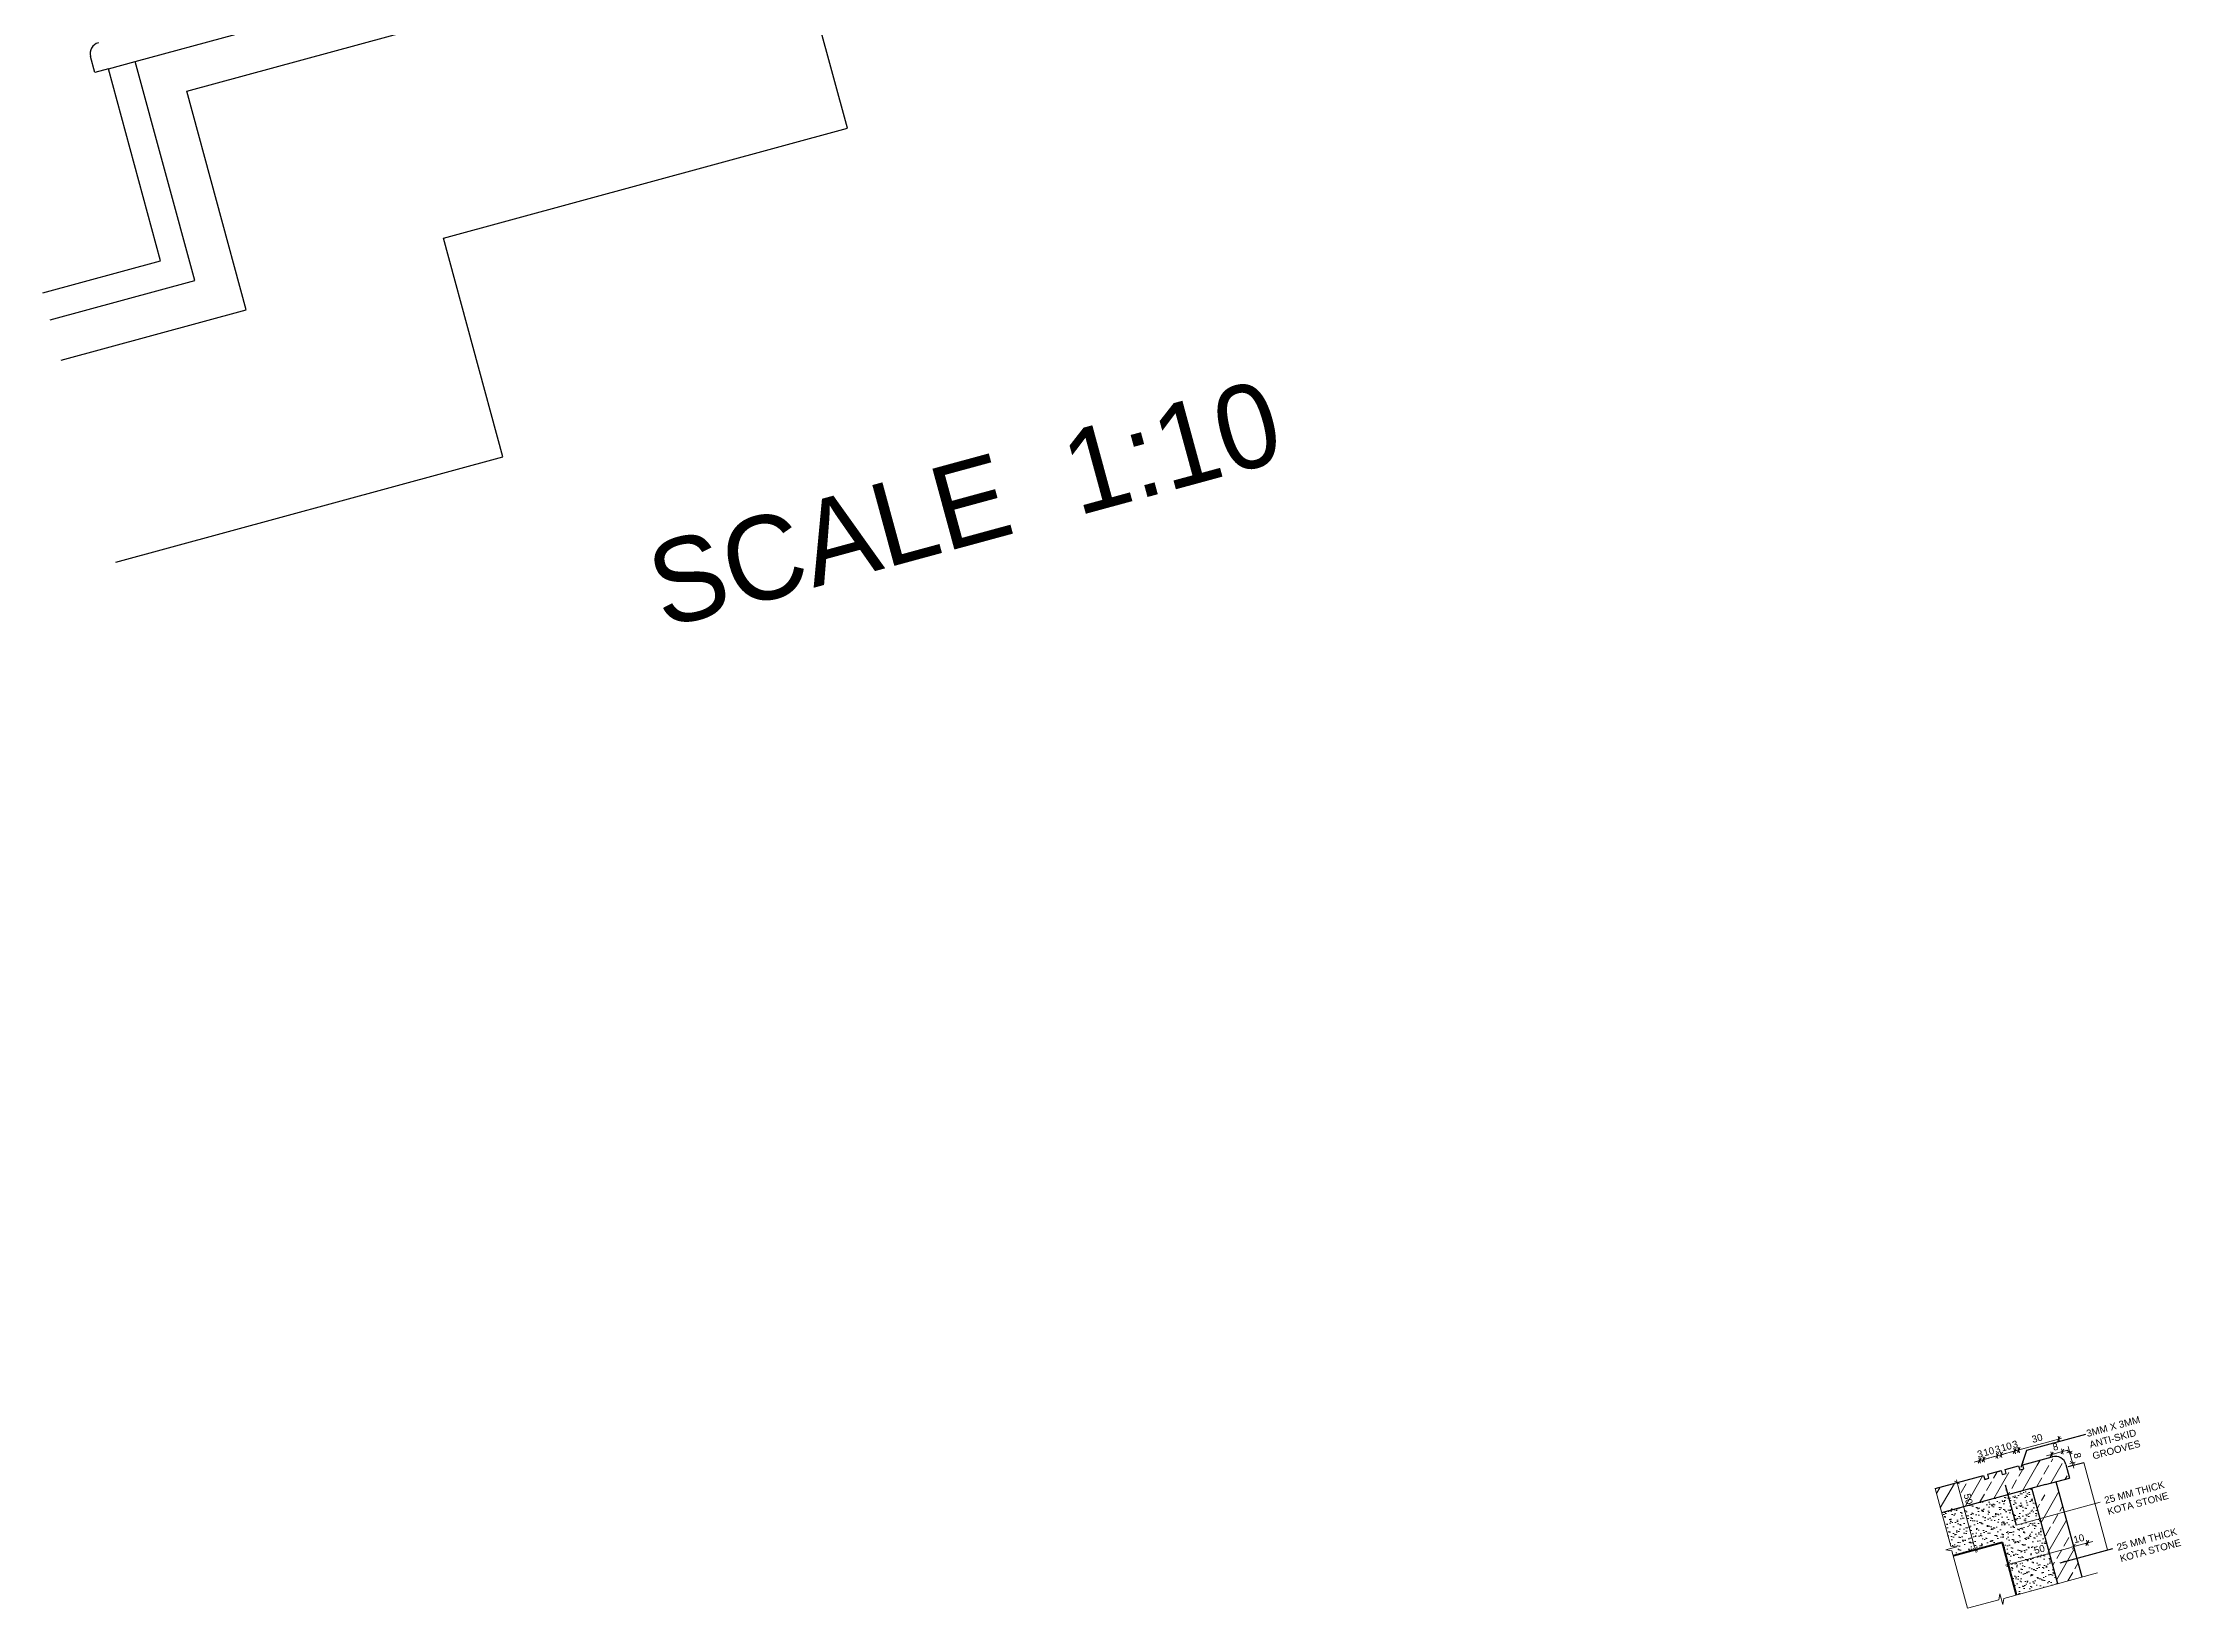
# Model space of a CAD drawing. Header units: millimetres. Extents: x -31731215 to 29997125, y -14487545 to 25622576.
# Drawn here: x 2468311 to 2469844, y -882084 to -880962 of the extents above; entities that cross this region are included whole.
import ezdxf

# ---------------------------------------------------------------- set-up
doc = ezdxf.new("R2010")
doc.units = ezdxf.units.MM
doc.header["$MEASUREMENT"] = 0
doc.linetypes.add('1', pattern=[0])
for name, color, linetype, lineweight in [('ANNOTATION', 193, 'Continuous', 15), ('DIM', 70, 'Continuous', 9), ('HATCH', 8, '1', 18), ('RCC', 1, 'Continuous', 40), ('Text', 11, 'Continuous', 9)]:
    doc.layers.add(name, color=color, linetype=linetype, lineweight=lineweight)
for name, color, linetype in [('ELEVATION 1', 3, 'Continuous'), ('ELEVATION 4', 6, 'Continuous'), ('ELEVATION 5', 7, 'Continuous'), ('ELEVATION 8', 8, 'Continuous'), ('SOLID HATCH 2', 253, 'Continuous')]:
    doc.layers.add(name, color=color, linetype=linetype)
doc.styles.add('ARIAL', font='arial.ttf')
doc.styles.add('SS', font='GOTHIC.TTF')
doc.dimstyles.new('10', dxfattribs={"dimtxt": 25, "dimasz": 15, "dimexe": 200, "dimexo": 0, "dimgap": 10, "dimtad": 1, "dimdec": 0, "dimtxsty": 'ARIAL', "dimblk": 'ATICK', "dimcen": 1.5, "dimdle": 100, "dimse1": 1, "dimse2": 1, "dimclrd": 5, "dimclre": 5, "dimclrt": 11, "dimadec": 0, "dimazin": 0, "dimtfac": 1, "dimtdec": 0, "dimtix": 1, "dimtmove": 0, "dimatfit": 3, "dimldrblk": 'OPEN90', "dimfxl": 1, "dimlwd": -1, "dimlwe": -1, "dimarcsym": 0})
doc.dimstyles.new('SS 1', dxfattribs={"dimtxt": 35, "dimasz": 30, "dimexe": 10, "dimexo": 29, "dimgap": 15, "dimtad": 1, "dimdsep": 46, "dimtxsty": 'SS', "dimblk": 'Y-TIK', "dimcen": 2.5, "dimse1": 1, "dimse2": 1, "dimclrt": 11, "dimadec": 0, "dimazin": 0, "dimtfac": 1, "dimtmove": 0, "dimatfit": 3, "dimfxl": 1, "dimarcsym": 0})

# ---------------------------------------------------------------- blocks, each defined once
blk = doc.blocks.new('ATICK')
for p, q in [((-1, 0), (1, 0)), ((0, 1), (0, -1))]:
    blk.add_line(p, q)
at = {"color": 12}
blk.add_line((-0.71, -0.71), (0.71, 0.71), dxfattribs=at)
blk = doc.blocks.new('*D376')
at = {"layer": 'Defpoints', "color": 0, "transparency": 16777216}
for p in [(2469683.3, -881993.9), (2469696.5, -882042.2), (2469696.5, -882042.2)]:
    blk.add_point(p, dxfattribs=at)
at = {"layer": 'DIM', "color": 9, "transparency": 16777216}
for p, q in [((2469683.3, -881993.9), (2469685.3, -881993.4)), ((2469696.5, -882042.2), (2469698.4, -882041.7))]:
    blk.add_line(p, q, dxfattribs=at)
at = {"layer": 'DIM', "color": 5, "transparency": 16777216}
blk.add_line((2469683.9, -881995.9), (2469695.9, -882040.3), dxfattribs=at)
at = {"layer": 'DIM', "color": 5, "transparency": 16777216, "xscale": 2, "yscale": 2, "zscale": 2}
for p, rotation in [((2469683.3, -881993.9), 105.2086876161524), ((2469696.5, -882042.2), 285.2086876161524)]:
    blk.add_blockref('ATICK', p, dxfattribs=dict(at, rotation=rotation))
at = {"layer": 'DIM', "color": 11, "transparency": 16777216, "insert": (2469691.3, -882005.7), "char_height": 5, "attachment_point": 5, "rotation": 285.2087, "style": 'ARIAL'}
blk.add_mtext('50', dxfattribs=at)
blk = doc.blocks.new('_Open90')
at = {"color": 0, "linetype": 'ByBlock', "lineweight": -2}
for p, q in [((0, 0), (-1, 0)), ((-0.5, 0.5), (0, 0)), ((0, 0), (-0.5, -0.5))]:
    blk.add_line(p, q, dxfattribs=at)
blk = doc.blocks.new('*D377')
at = {"layer": 'Defpoints', "color": 0, "transparency": 16777216}
for p in [(2469724.6, -881971.2), (2469727.5, -881970.5), (2469727.5, -881970.5)]:
    blk.add_point(p, dxfattribs=at)
at = {"layer": 'DIM', "color": 5, "transparency": 16777216}
for p, q in [((2469722.7, -881971.9), (2469720.7, -881972.4)), ((2469724.6, -881971.3), (2469727.5, -881970.5)), ((2469729.4, -881970), (2469731.3, -881969.5))]:
    blk.add_line(p, q, dxfattribs=at)
at = {"layer": 'DIM', "color": 9, "transparency": 16777216}
for p, q in [((2469724.6, -881971.3), (2469725.1, -881973.3)), ((2469727.5, -881970.5), (2469727, -881968.6))]:
    blk.add_line(p, q, dxfattribs=at)
at = {"layer": 'DIM', "color": 5, "transparency": 16777216, "xscale": 2, "yscale": 2, "zscale": 2}
for p, rotation in [((2469724.6, -881971.3), 15.2086876157148), ((2469727.5, -881970.5), 195.2086876157149)]:
    blk.add_blockref('ATICK', p, dxfattribs=dict(at, rotation=rotation))
at = {"layer": 'DIM', "color": 11, "transparency": 16777216, "insert": (2469724.8, -881966.5), "char_height": 5, "attachment_point": 5, "rotation": 15.2087, "style": 'ARIAL'}
blk.add_mtext('3', dxfattribs=at)
blk = doc.blocks.new('*D378')
at = {"layer": 'Defpoints', "color": 0, "transparency": 16777216}
for p in [(2469714.9, -881974), (2469724.6, -881971.3), (2469724.6, -881971.3)]:
    blk.add_point(p, dxfattribs=at)
at = {"layer": 'DIM', "color": 5, "transparency": 16777216}
for p, q in [((2469713, -881974.5), (2469711.1, -881975)), ((2469714.9, -881974), (2469724.6, -881971.3)), ((2469726.5, -881970.8), (2469728.4, -881970.3))]:
    blk.add_line(p, q, dxfattribs=at)
at = {"layer": 'DIM', "color": 9, "transparency": 16777216}
for p, q in [((2469714.9, -881974), (2469714.4, -881972)), ((2469724.6, -881971.3), (2469724.1, -881969.4))]:
    blk.add_line(p, q, dxfattribs=at)
at = {"layer": 'DIM', "color": 5, "transparency": 16777216, "xscale": 2, "yscale": 2, "zscale": 2}
for p, rotation in [((2469714.9, -881974), 15.2086876157148), ((2469724.6, -881971.3), 195.2086876157149)]:
    blk.add_blockref('ATICK', p, dxfattribs=dict(at, rotation=rotation))
at = {"layer": 'DIM', "color": 11, "transparency": 16777216, "insert": (2469718.6, -881968.3), "char_height": 5, "attachment_point": 5, "rotation": 15.2087, "style": 'ARIAL'}
blk.add_mtext('10', dxfattribs=at)
blk = doc.blocks.new('Y-TIK')
for p, q in [((-1, 0), (0.5, 0)), ((0, 1), (0, -1))]:
    blk.add_line(p, q)
at = {"const_width": 0.113}
blk.add_lwpolyline([(-0.375, 0.375), (0.375, -0.375)], dxfattribs=at)
blk = doc.blocks.new('*D379')
at = {"layer": 'Defpoints', "color": 0, "transparency": 16777216}
for p in [(2469727.4, -881970.6), (2469762.7, -881986.3), (2469733.8, -881994.1)]:
    blk.add_point(p, dxfattribs=at)
at = {"layer": 'DIM', "color": 5, "transparency": 16777216}
blk.add_line((2469754.4, -881963.2), (2469729.4, -881970), dxfattribs=at)
at = {"layer": 'DIM', "color": 5, "transparency": 16777216, "xscale": 2, "yscale": 2, "zscale": 2}
for p, rotation in [((2469756.3, -881962.7), 15.20868761634134), ((2469727.4, -881970.6), 195.2086876163413)]:
    blk.add_blockref('ATICK', p, dxfattribs=dict(at, rotation=rotation))
at = {"layer": 'DIM', "color": 11, "transparency": 16777216, "insert": (2469740.7, -881962.2), "char_height": 5, "attachment_point": 5, "rotation": 15.2087, "style": 'ARIAL'}
blk.add_mtext('30', dxfattribs=at)
blk = doc.blocks.new('*D380')
at = {"layer": 'Defpoints', "color": 0, "transparency": 16777216}
for p in [(2469712, -881974.7), (2469714.9, -881974), (2469714.9, -881974)]:
    blk.add_point(p, dxfattribs=at)
at = {"layer": 'DIM', "color": 5, "transparency": 16777216}
for p, q in [((2469710.1, -881975.3), (2469708.2, -881975.8)), ((2469712, -881974.7), (2469714.9, -881974)), ((2469716.9, -881973.4), (2469718.8, -881972.9))]:
    blk.add_line(p, q, dxfattribs=at)
at = {"layer": 'DIM', "color": 9, "transparency": 16777216}
for p, q in [((2469712, -881974.7), (2469712.6, -881976.7)), ((2469714.9, -881974), (2469714.4, -881972))]:
    blk.add_line(p, q, dxfattribs=at)
at = {"layer": 'DIM', "color": 5, "transparency": 16777216, "xscale": 2, "yscale": 2, "zscale": 2}
for p, rotation in [((2469712, -881974.7), 15.2086876157148), ((2469714.9, -881974), 195.2086876157149)]:
    blk.add_blockref('ATICK', p, dxfattribs=dict(at, rotation=rotation))
at = {"layer": 'DIM', "color": 11, "transparency": 16777216, "insert": (2469712.3, -881970), "char_height": 5, "attachment_point": 5, "rotation": 15.2087, "style": 'ARIAL'}
blk.add_mtext('3', dxfattribs=at)
blk = doc.blocks.new('*D381')
at = {"layer": 'Defpoints', "color": 0, "transparency": 16777216}
for p in [(2469712, -881974.7), (2469712, -881974.7), (2469702.4, -881977.4)]:
    blk.add_point(p, dxfattribs=at)
at = {"layer": 'DIM', "color": 9, "transparency": 16777216}
for p, q in [((2469702.4, -881977.4), (2469701.9, -881975.4)), ((2469712, -881974.7), (2469711.5, -881972.8))]:
    blk.add_line(p, q, dxfattribs=at)
at = {"layer": 'DIM', "color": 5, "transparency": 16777216}
for p, q in [((2469702.4, -881977.4), (2469712, -881974.7)), ((2469714, -881974.2), (2469715.9, -881973.7)), ((2469700.5, -881977.9), (2469698.5, -881978.4))]:
    blk.add_line(p, q, dxfattribs=at)
at = {"layer": 'DIM', "color": 5, "transparency": 16777216, "xscale": 2, "yscale": 2, "zscale": 2}
for p, rotation in [((2469702.4, -881977.4), 15.2086876157148), ((2469712, -881974.7), 195.2086876157149)]:
    blk.add_blockref('ATICK', p, dxfattribs=dict(at, rotation=rotation))
at = {"layer": 'DIM', "color": 11, "transparency": 16777216, "insert": (2469706, -881971.7), "char_height": 5, "attachment_point": 5, "rotation": 15.2087, "style": 'ARIAL'}
blk.add_mtext('10', dxfattribs=at)
blk = doc.blocks.new('*D382')
at = {"layer": 'Defpoints', "color": 0, "transparency": 16777216}
for p in [(2469699.5, -881978.1), (2469702.4, -881977.4), (2469702.4, -881977.4)]:
    blk.add_point(p, dxfattribs=at)
at = {"layer": 'DIM', "color": 9, "transparency": 16777216}
for p, q in [((2469702.4, -881977.4), (2469701.9, -881975.4)), ((2469699.5, -881978.2), (2469700, -881980.1))]:
    blk.add_line(p, q, dxfattribs=at)
at = {"layer": 'DIM', "color": 5, "transparency": 16777216}
for p, q in [((2469704.3, -881976.8), (2469706.2, -881976.3)), ((2469697.6, -881978.7), (2469695.6, -881979.2)), ((2469699.5, -881978.2), (2469702.4, -881977.4))]:
    blk.add_line(p, q, dxfattribs=at)
at = {"layer": 'DIM', "color": 5, "transparency": 16777216, "xscale": 2, "yscale": 2, "zscale": 2}
for p, rotation in [((2469699.5, -881978.2), 15.2086876157148), ((2469702.4, -881977.4), 195.2086876157149)]:
    blk.add_blockref('ATICK', p, dxfattribs=dict(at, rotation=rotation))
at = {"layer": 'DIM', "color": 11, "transparency": 16777216, "insert": (2469699.7, -881973.4), "char_height": 5, "attachment_point": 5, "rotation": 15.2087, "style": 'ARIAL'}
blk.add_mtext('3', dxfattribs=at)
blk = doc.blocks.new('*D383')
at = {"layer": 'Defpoints', "color": 0, "transparency": 16777216}
for p in [(2469767, -882039.8), (2469767.3, -882041), (2469720.3, -882053.7)]:
    blk.add_point(p, dxfattribs=at)
at = {"layer": 'DIM', "color": 5, "transparency": 16777216}
blk.add_line((2469721.9, -882052.1), (2469765.1, -882040.4), dxfattribs=at)
at = {"layer": 'DIM', "color": 5, "transparency": 16777216, "xscale": 2, "yscale": 2, "zscale": 2}
for p, rotation in [((2469767, -882039.8), 15.20868761564905), ((2469720, -882052.6), 195.208687615649)]:
    blk.add_blockref('ATICK', p, dxfattribs=dict(at, rotation=rotation))
at = {"layer": 'DIM', "color": 11, "transparency": 16777216, "insert": (2469742.3, -882041.8), "char_height": 5, "attachment_point": 5, "rotation": 15.2087, "style": 'ARIAL'}
blk.add_mtext('50 ', dxfattribs=at)
blk = doc.blocks.new('*D384')
at = {"layer": 'Defpoints', "color": 0, "transparency": 16777216}
for p in [(2469764, -881990.7), (2469754.4, -881993.3), (2469776.7, -882037.2)]:
    blk.add_point(p, dxfattribs=at)
at = {"layer": 'DIM', "color": 5, "transparency": 16777216}
for p, q in [((2469767, -882039.8), (2469776.7, -882037.2)), ((2469778.6, -882036.7), (2469780.5, -882036.2)), ((2469765.1, -882040.4), (2469763.1, -882040.9))]:
    blk.add_line(p, q, dxfattribs=at)
at = {"layer": 'DIM', "color": 5, "transparency": 16777216, "xscale": 2, "yscale": 2, "zscale": 2}
for p, rotation in [((2469767, -882039.8), 15.20868761652735), ((2469776.7, -882037.2), 195.2086876165273)]:
    blk.add_blockref('ATICK', p, dxfattribs=dict(at, rotation=rotation))
at = {"layer": 'DIM', "color": 11, "transparency": 16777216, "insert": (2469770.6, -882034.1), "char_height": 5, "attachment_point": 5, "rotation": 15.2087, "style": 'ARIAL'}
blk.add_mtext('10', dxfattribs=at)
blk = doc.blocks.new('*D385')
at = {"layer": 'Defpoints', "color": 0, "transparency": 16777216}
for p in [(2469751.1, -881973.8), (2469751.6, -881975.4), (2469759.3, -881973.3)]:
    blk.add_point(p, dxfattribs=at)
at = {"layer": 'DIM', "color": 5, "transparency": 16777216}
for p, q in [((2469749.2, -881974.3), (2469747.3, -881974.8)), ((2469758.8, -881971.7), (2469751.1, -881973.8)), ((2469760.8, -881971.1), (2469762.7, -881970.6))]:
    blk.add_line(p, q, dxfattribs=at)
at = {"layer": 'DIM', "color": 5, "transparency": 16777216, "xscale": 2, "yscale": 2, "zscale": 2}
for p, rotation in [((2469751.1, -881973.8), 15.20868761585553), ((2469758.8, -881971.7), 195.2086876158555)]:
    blk.add_blockref('ATICK', p, dxfattribs=dict(at, rotation=rotation))
at = {"layer": 'DIM', "color": 11, "transparency": 16777216, "insert": (2469753.8, -881968.3), "char_height": 5, "attachment_point": 5, "rotation": 15.2087, "style": 'ARIAL'}
blk.add_mtext('8', dxfattribs=at)

msp = doc.modelspace()

# ---------------------------------------------------------------- hatches: boundary and pattern name
at = {"layer": 'HATCH'}
h = msp.add_hatch(dxfattribs=at)
h.set_pattern_fill('JIS_STN_2.5', scale=6, angle=15.208688, style=0)
h.set_pattern_definition([(60.2086876, (2139934.796, -652359.312), (-13.017612, 7.4526357), []), (60.2086876, (2139945.015, -652356.534), (-13.017612, 7.4526357), [7.2, -3])])
h.paths.add_polyline_path([(2469744.807, -881977.234, -0.41421356), (2469763.216, -881987.773), (2469764.003, -881990.668), (2469746.643, -881995.388), (2469672.256, -882015.61), (2469667.534, -881998.241), (2469719.635, -881984.077), (2469720.422, -881986.972), (2469723.317, -881986.185), (2469722.53, -881983.29), (2469728.32, -881981.716), (2469729.107, -881984.611), (2469732.002, -881983.824), (2469731.215, -881980.929), (2469737.005, -881979.355), (2469737.792, -881982.25), (2469740.687, -881981.463), (2469739.9, -881978.568)])
h.paths.add_polyline_path([(2469680.048, -882013.778), (2469687.438, -882011.769), (2469684.894, -882002.41), (2469677.504, -882004.42)])
h = msp.add_hatch(dxfattribs=at)
h.set_pattern_fill('AR-SAND', scale=3, angle=195.208688, style=0)
h.set_pattern_definition([(232.70868762, (-406459.4757, -1864131.904), (1.698784197, -5.528444108), [0, -4.56, 0, -5.1, 0, -4.875]), (202.70868762, (-406459.476, -1864131.904), (-2.902332719, -9.562741594), [0, -2.46, 0, -4.11, 0, -1.575]), (162.70868762, (-406455.915, -1864130.936), (-9.010769564, -2.46723244), [0, -1.5, 0, -5.4, 0, -7.05]), (152.70868762, (-406455.915, -1864130.936), (-8.011790276, -4.906650651), [0, -0.75, 0, -3.54, 0, -4.05])])
h.paths.add_polyline_path([(2469675.329, -882042.161), (2469679.665, -882042.864), (2469680.651, -882046.49), (2469715.758, -882036.945), (2469725.951, -882074.439), (2469755.572, -882066.386), (2469736.984, -881998.013), (2469672.256, -882015.61), (2469678.747, -882039.486), (2469683.049, -882040.063)])
h = msp.add_hatch(dxfattribs=at)
h.set_pattern_fill('JIS_STN_2.5', scale=6, angle=15.208688, style=0)
h.set_pattern_definition([(60.2086876, (2139925.137, -652361.938), (-13.017612, 7.4526357), []), (60.2086876, (2139935.356, -652359.16), (-13.017612, 7.4526357), [7.2, -3])])
h.paths.add_polyline_path([(2469772.941, -882061.664), (2469748.817, -882068.223), (2469755.572, -882066.386), (2469738.82, -882004.768), (2469756.19, -882000.046)])

# ---------------------------------------------------------------- linework, layer by layer
at = {"layer": 'ANNOTATION', "color": 7}
for p, q in [((2469774.083, -881979.427, 0.006), (2469791.154, -882042.221, 0.006)), ((2469785.991, -882007.938, 0.006), (2469725.59, -882024.359, 0.006))]:
    msp.add_line(p, q, dxfattribs=at)
at = {"layer": 'DIM', "color": 7}
for p, q in [((2469763.444, -881970.094, 0.006), (2469762.919, -881968.164, 0.006)), ((2469763.968, -881972.024, 0.006), (2469766.067, -881979.744, 0.006)), ((2469766.592, -881981.674, 0.006), (2469767.116, -881983.604, 0.006))]:
    msp.add_line(p, q, dxfattribs=at)
at = {"layer": 'ELEVATION 1', "color": 7}
msp.add_line((2469712.962, -881985.891, 0.006), (2469714.892, -881985.366, 0.006), dxfattribs=at)
at = {"layer": 'ELEVATION 4', "color": 7}
for p, q in [((2468348.474, -880983.443, 0.009), (2468345.326, -880971.864, 0.009)), ((2468358.124, -880980.82, 0.009), (2468348.474, -880983.443, 0.009)), ((2468395.507, -881118.329, 0.009), (2468358.124, -880980.82, 0.009)), ((2468311.071, -881141.284, 0.009), (2468395.507, -881118.329, 0.009)), ((2469730.332, -881981.169, 0.006), (2469751.561, -881975.397, 0.006)), ((2469667.534, -881998.241, 0.006), (2469702.348, -881988.776, 0.006)), ((2469702.348, -881988.776, 0.006), (2469703.135, -881991.671, 0.006)), ((2469703.135, -881991.671, 0.006), (2469706.03, -881990.884, 0.006)), ((2469705.243, -881987.989, 0.006), (2469714.892, -881985.366, 0.006)), ((2469706.03, -881990.884, 0.006), (2469705.243, -881987.989, 0.006)), ((2469714.892, -881985.366, 0.006), (2469715.679, -881988.261, 0.006)), ((2469715.679, -881988.261, 0.006), (2469718.574, -881987.474, 0.006)), ((2469717.787, -881984.579, 0.006), (2469727.437, -881981.956, 0.006)), ((2469718.574, -881987.474, 0.006), (2469717.787, -881984.579, 0.006)), ((2469727.437, -881981.956, 0.006), (2469728.224, -881984.851, 0.006)), ((2469728.224, -881984.851, 0.006), (2469731.119, -881984.064, 0.006)), ((2469731.119, -881984.064, 0.006), (2469730.332, -881981.169, 0.006)), ((2469746.643, -881995.388, 0.006), (2469764.003, -881990.668, 0.006)), ((2469761.38, -881981.018, 0.006), (2469764.003, -881990.668, 0.006)), ((2469746.643, -881995.388, 0.006), (2469672.256, -882015.61, 0.006)), ((2469755.572, -882066.386, 0.006), (2469736.984, -881998.013, 0.006)), ((2469772.941, -882061.664, 0.006), (2469754.354, -881993.291, 0.006))]:
    msp.add_line(p, q, dxfattribs=at)
for centre, start, end in [((2468353.046, -880969.765, 0.009), 105.208688, 195.208688), ((2469753.66, -881983.117, 0.006), 15.208688, 105.208688)]:
    msp.add_arc(centre, 8, start, end, dxfattribs=at)
at = {"layer": 'ELEVATION 5', "color": 7, "elevation": 0.009}
msp.add_lwpolyline([(2468363.538, -881334.279), (2468640.969, -881258.857), (2468598.34, -881102.049), (2468887.876, -881023.336), (2468845.246, -880866.528), (2469134.739, -880787.827), (2469092.11, -880631.018), (2469289.93, -880577.24)], dxfattribs=at)
at = {"layer": 'ELEVATION 8', "color": 7}
msp.add_line((2468358.124, -880980.82, 0.009), (2468377.423, -880975.573, 0.009), dxfattribs=at)
at = {"layer": 'ELEVATION 8', "color": 7, "elevation": 0.009}
msp.add_lwpolyline([(2468316.318, -881160.583), (2468420.053, -881132.382), (2468377.423, -880975.573), (2468666.959, -880896.861), (2468624.33, -880740.052), (2468706.353, -880717.754)], dxfattribs=at)
at = {"layer": 'HATCH', "color": 7, "elevation": 0.006}
for points in [[(2469667.534, -881998.241), (2469678.747, -882039.486), (2469683.049, -882040.063), (2469683.049, -882040.063), (2469675.329, -882042.161), (2469675.329, -882042.161), (2469679.665, -882042.864), (2469690.843, -882083.983)], [(2469690.843, -882083.983), (2469713.343, -882077.866), (2469713.92, -882073.564), (2469713.92, -882073.564), (2469716.018, -882081.284), (2469716.018, -882081.284), (2469716.721, -882076.948), (2469783.85, -882058.699)]]:
    msp.add_lwpolyline(points, dxfattribs=at)
at = {"layer": 'RCC', "color": 7, "lineweight": 50}
msp.add_line((2469725.951, -882074.439, 0.006), (2469715.758, -882036.945, 0.006), dxfattribs=at)
at = {"layer": 'RCC', "color": 7, "lineweight": 50, "elevation": 0.006}
msp.add_lwpolyline([(2469715.758, -882036.945), (2469680.651, -882046.49)], dxfattribs=at)
at = {"layer": 'SOLID HATCH 2', "color": 7, "elevation": 0.009}
msp.add_lwpolyline([(2468324.188, -881189.532), (2468456.872, -881153.461), (2468414.243, -880996.652), (2468703.779, -880917.94), (2468661.149, -880761.131), (2468714.223, -880746.703)], dxfattribs=at)

# ---------------------------------------------------------------- block references
at = {"layer": 'DIM', "color": 7, "xscale": 2, "yscale": 2, "zscale": 2}
for p, rotation in [((2469763.968, -881972.024, 0.006), 285.2086876161716), ((2469766.067, -881979.744, 0.006), 105.2086876161717)]:
    msp.add_blockref('ATICK', p, dxfattribs=dict(at, rotation=rotation))

# ---------------------------------------------------------------- texts
at = {"color": 251, "insert": (2469187.798, -881202.354, 0.009), "char_height": 60, "attachment_point": 3, "rotation": 15.208688}
msp.add_mtext_dynamic_manual_height_columns('{\\fCentury Gothic|b0|i0|c0|p34;SCALE  1:10}', width=1886.75349, gutter_width=135425.85, heights=[0], dxfattribs=at)
at = {"layer": 'DIM', "color": 7, "insert": (2469769.59, -881974.641, 0.006), "char_height": 5, "attachment_point": 5, "rotation": 285.208688, "style": 'ARIAL'}
msp.add_mtext('8', dxfattribs=at)
at = {"layer": 'Text', "color": 7, "insert": (2469775.43, -881956.486, 0.006), "char_height": 5, "width": 43.02143, "attachment_point": 1, "rotation": 15.208688, "style": 'ARIAL'}
msp.add_mtext('3MM X 3MM ANTI-SKID GROOVES', dxfattribs=at)
at = {"layer": 'Text', "color": 7, "char_height": 5, "attachment_point": 1, "rotation": 15.208688, "style": 'ARIAL'}
for insert in [(2469788.361, -882004.358, 0.006), (2469797.338, -882038.027, 0.006)]:
    msp.add_mtext('25 MM THICK \\PKOTA STONE', dxfattribs=dict(at, insert=insert))

# ---------------------------------------------------------------- dimensions: what is measured, and where the dimension line sits
at = {"layer": 'DIM', "color": 7}
for p1, p2, distance, picture, middle in [((2469762.715, -881986.255, 0.006), (2469733.849, -881994.102, 0.006), -24.403, '*D379', (2469740.685, -881962.235, 0.006)), ((2469759.281, -881973.299, 0.006), (2469751.561, -881975.397, 0.006), -1.705, '*D385', (2469753.78, -881968.309, 0.006)), ((2469754.354, -881993.291, 0.006), (2469764.003, -881990.668, 0.006), -48.243, '*D384', (2469770.64, -882034.14, 0.006))]:
    dim = msp.add_aligned_dim(p1=p1, p2=p2, distance=distance, dimstyle='10', override={"dimtxt": 5, "dimasz": 2, "dimexe": 2, "dimexo": 1, "dimgap": 2, "dimclre": 9, "dimfxl": 30, "dimfxlon": 1}, dxfattribs=at)
    dim.commit()
    dim.dimension.update_dxf_attribs({"geometry": picture, "text_midpoint": middle})
for base, p1, p2, picture, middle in [((2469702.388, -881977.366, 0.006), (2469699.47, -881978.068, 0.006), (2469702.388, -881977.366, 0.006), '*D382', (2469699.746, -881973.365, 0.006)), ((2469712.038, -881974.743, 0.006), (2469702.388, -881977.366, 0.006), (2469712.038, -881974.743, 0.006), '*D381', (2469706.019, -881971.661, 0.006)), ((2469714.933, -881973.956, 0.006), (2469712.015, -881974.658, 0.006), (2469714.933, -881973.956, 0.006), '*D380', (2469712.291, -881969.954, 0.006)), ((2469724.583, -881971.332, 0.006), (2469714.933, -881973.956, 0.006), (2469724.583, -881971.332, 0.006), '*D378', (2469718.563, -881968.251, 0.006)), ((2469727.478, -881970.545, 0.006), (2469724.56, -881971.247, 0.006), (2469727.478, -881970.545, 0.006), '*D377', (2469724.835, -881966.544, 0.006))]:
    dim = msp.add_linear_dim(base=base, p1=p1, p2=p2, angle=15.208688, dimstyle='10', override={"dimtxt": 5, "dimasz": 2, "dimexe": 2, "dimexo": 1, "dimgap": 2, "dimse1": 0, "dimse2": 0, "dimclre": 9, "dimfxl": 30, "dimfxlon": 1}, dxfattribs=at)
    dim.commit()
    dim.dimension.update_dxf_attribs({"geometry": picture, "text_midpoint": middle})
dim = msp.add_linear_dim(base=(2469696.459, -882042.192, 0.006), p1=(2469683.342, -881993.943, 0.006), p2=(2469696.459, -882042.192, 0.006), angle=285.208688, dimstyle='10', override={"dimtxt": 5, "dimasz": 2, "dimexe": 2, "dimexo": 1, "dimgap": 2, "dimse1": 0, "dimse2": 0, "dimclre": 9, "dimfxl": 30, "dimfxlon": 1}, dxfattribs=at)
dim.commit()
dim.dimension.update_dxf_attribs({"geometry": '*D376', "text_midpoint": (2469686.864, -882006.9, 0.006), "dimtype": 161})
dim = msp.add_aligned_dim(p1=(2469720.326, -882053.748, 0.006), p2=(2469767.316, -882040.973, 0.006), distance=1.169, text='50 ', dimstyle='10', override={"dimtxt": 5, "dimasz": 2, "dimexe": 2, "dimexo": 1, "dimgap": 2, "dimclre": 9, "dimfxl": 30, "dimfxlon": 1}, dxfattribs=at)
dim.commit()
dim.dimension.update_dxf_attribs({"geometry": '*D383', "text_midpoint": (2469742.32, -882041.839, 0.006)})

# ---------------------------------------------------------------- leaders
at = {"layer": 'ANNOTATION', "color": 7}
for points in [[(2469729.207, -881982.791, 0.006), (2469733.344, -881970.75, 0.006), (2469775.612, -881959.168, 0.006)], [(2469762.861, -881982.478, 0.006), (2469774.083, -881979.427, 0.006)], [(2469717.772, -881995.603, 0.006), (2469725.59, -882024.359, 0.006)], [(2469757.175, -882051.458, 0.006), (2469794.923, -882041.196, 0.006)]]:
    msp.add_leader(points, dimstyle='SS 1', override={"dimasz": 4}, dxfattribs=at)

doc.saveas('drawing.dxf')
